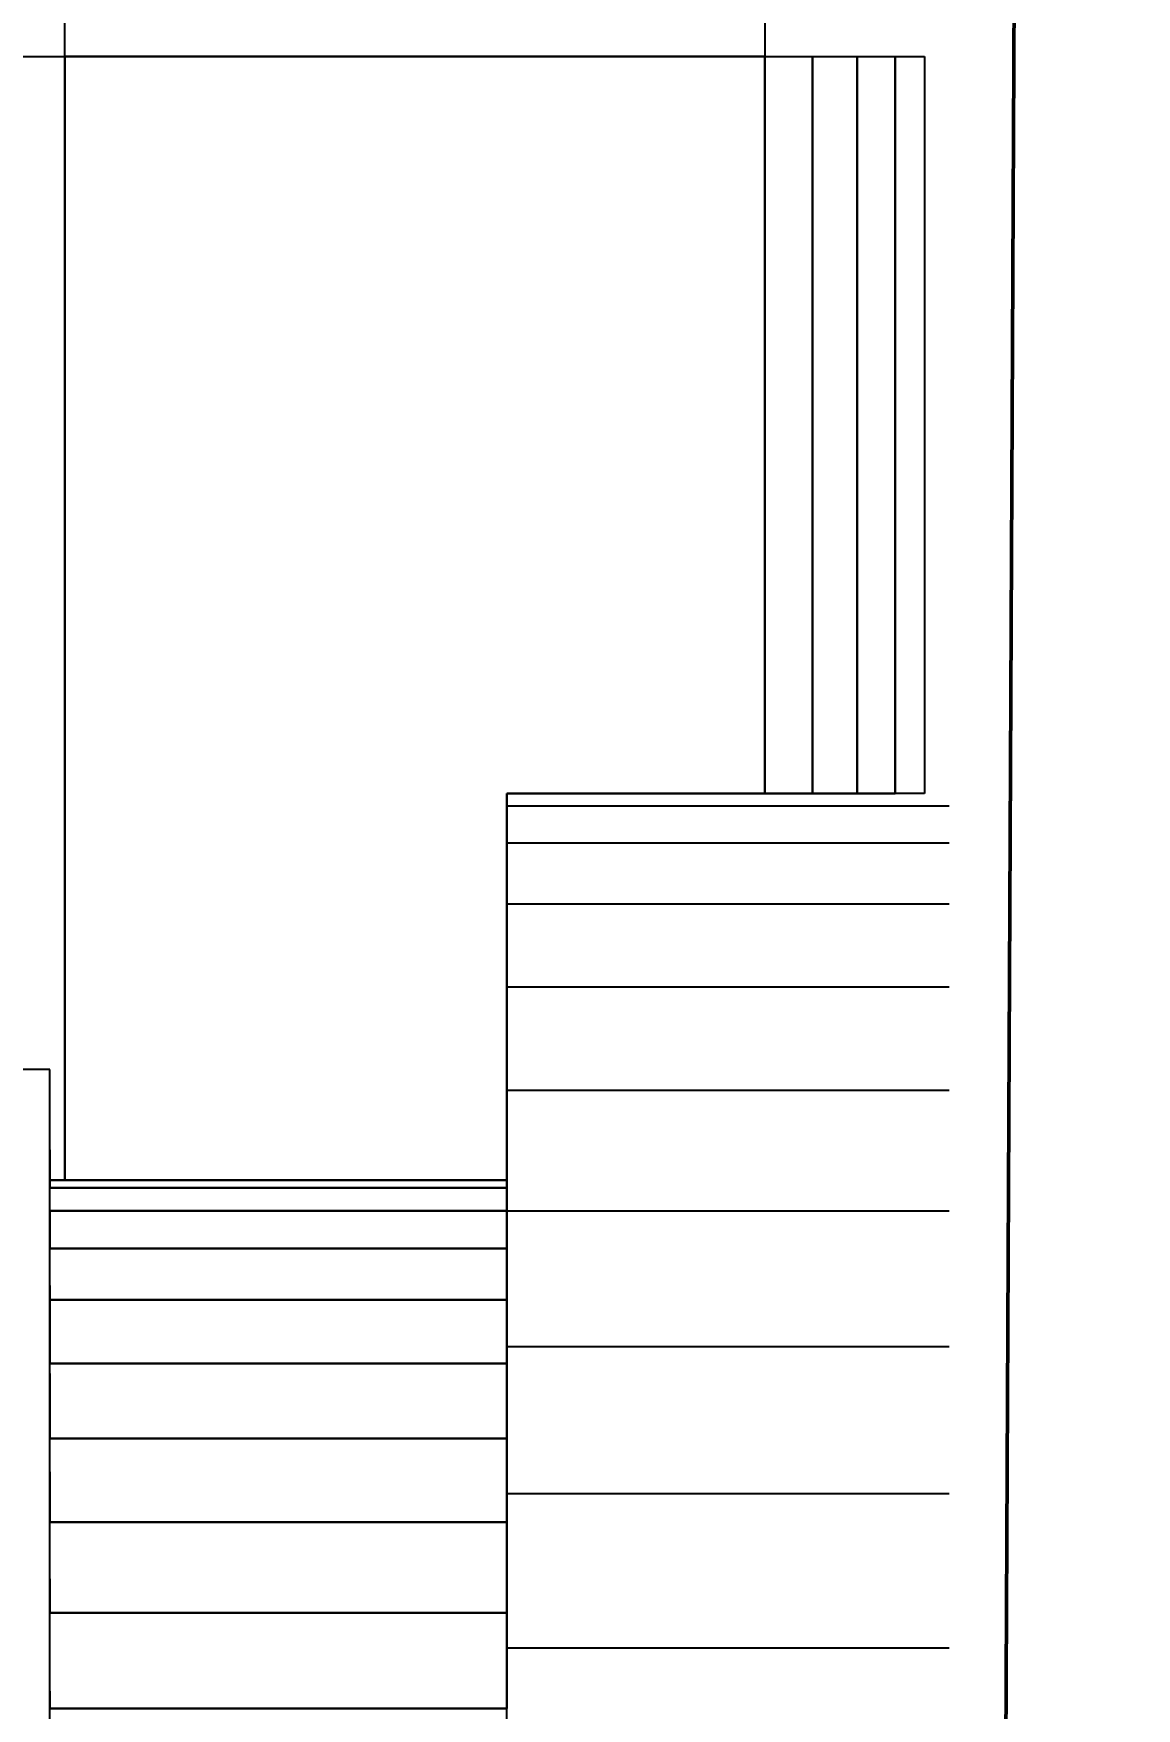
# Model space of a CAD drawing. Header units: millimetres. Extents: x 103208 to 171806, y -164 to 10038.
# Drawn here: x 114755.03 to 114758.87, y 7071.04 to 7076.86 of the extents above; entities that cross this region are included whole.
import ezdxf

# ---------------------------------------------------------------- set-up
doc = ezdxf.new("R2010")
doc.units = ezdxf.units.MM
doc.layers.add('Parede Baixa', color=5, linetype='Continuous', lineweight=50)
doc.layers.add('Piso', color=55, linetype='Continuous')
doc.styles.add('Valéria', font='romantic.ttf', dxfattribs={"height": 10})
doc.dimstyles.new('Cota - 50', dxfattribs={"dimtxt": 10, "dimasz": 5, "dimexe": 10, "dimexo": 20, "dimgap": 5, "dimtad": 1, "dimtxsty": 'Valéria', "dimblk": 'DOT', "dimcen": 0, "dimclrd": 12, "dimclre": 12, "dimclrt": 2, "dimazin": 2, "dimtfac": 1, "dimtix": 1, "dimtmove": 0, "dimatfit": 3, "dimldrblk": 'DOT', "dimfxl": 1, "dimarcsym": 0})

# ---------------------------------------------------------------- blocks, each defined once
blk = doc.blocks.new('_Dot')
at = {"color": 0, "linetype": 'ByBlock', "lineweight": -2}
blk.add_line((-0.5, 0), (-1, 0), dxfattribs=at)
at = {"color": 0, "linetype": 'ByBlock', "const_width": 0.5}
blk.add_lwpolyline([(-0.25, 0, 1), (0.25, 0, 1)], format="xyb", close=True, dxfattribs=at)
blk = doc.blocks.new('*D739')
at = {"color": 12, "lineweight": -2, "transparency": 16777216}
for p, q in [((114738.8652, 7166.1057), (114729.7146, 7166.1057)), ((114739.7146, 7161.1057), (114739.7146, 6955.1839)), ((114737.8361, 6950.1839), (114729.7146, 6950.1839))]:
    blk.add_line(p, q, dxfattribs=at)
at = {"layer": 'Defpoints', "color": 0, "transparency": 16777216}
for p in [(114758.8652, 7166.1057, -114808.7603), (114739.7146, 6950.1839), (114757.8361, 6950.1839, 9825)]:
    blk.add_point(p, dxfattribs=at)
at = {"color": 12, "lineweight": -2, "transparency": 16777216, "xscale": 5, "yscale": 5, "zscale": 5}
for p, rotation in [((114739.7146, 7166.1057), 90), ((114739.7146, 6950.1839), 270)]:
    blk.add_blockref('_Dot', p, dxfattribs=dict(at, rotation=rotation))
at = {"color": 2, "transparency": 16777216, "insert": (114729.5667, 7058.1448), "char_height": 10, "attachment_point": 5, "rotation": 90, "style": 'Valéria'}
blk.add_mtext('216', dxfattribs=at)

msp = doc.modelspace()

# ---------------------------------------------------------------- hatches: boundary and pattern name
at = {"layer": 'Piso'}
h = msp.add_hatch(dxfattribs=at)
h.set_pattern_fill('ANSI37', color=256, scale=13.33333, angle=-45)
h.paths.add_polyline_path([(114680.01833, 7072.53175), (114680.1096, 7075.19891), (114680.29204, 7077.86139), (114680.70502, 7080.43647), (114681.49077, 7082.92327), (114682.63232, 7085.26814), (114683.32317, 7086.27779), (114608.48304, 7086.27779), (114608.2648, 7040.4907), (114758.26309, 7039.77573), (114758.26503, 7040.18322), (114753.19143, 7040.18322), (114753.19143, 7040.21474), (114753.19143, 7042.3697), (114752.81926, 7042.62279), (114752.5163, 7042.98917), (114752.46588, 7043.08973), (114752.38423, 7043.21812), (114752.20787, 7043.7113), (114752.11718, 7044.34001), (114752.14133, 7044.34119), (114752.14133, 7060.80629), (114752.20787, 7061.26758), (114752.38423, 7061.76076), (114752.65623, 7062.18846), (114752.87879, 7062.38213), (114752.97961, 7062.49607), (114753.45548, 7062.71883), (114753.74063, 7062.74204), (114753.91247, 7062.76099), (114754.14637, 7062.486), (114754.19317, 7062.01685), (114753.9361, 7061.68095), (114753.81291, 7061.72366), (114753.76283, 7061.71914), (114753.71673, 7061.71061), (114753.61623, 7061.66357), (114753.51772, 7061.5952), (114753.49924, 7061.575), (114753.41427, 7061.47225), (114753.33976, 7061.35509), (114753.28976, 7061.25804), (114753.227, 7061.08575), (114753.18787, 7060.91459), (114753.17334, 7060.79215), (114753.16506, 7060.61801), (114753.16506, 7045.30322), (114758.28944, 7045.30322), (114758.3939, 7067.21856), (114758.12918, 7067.21856), (114758.12918, 7064.26797), (114758.07833, 7064.22895), (114757.91833, 7064.02043), (114757.57492, 7063.97522), (114754.93467, 7063.97522), (114754.54813, 7064.27182), (114754.50292, 7064.61522), (114754.50292, 7065.80868), (114752.29503, 7065.80868), (114751.94689, 7065.80868), (114751.94689, 7068.13522), (114749.38292, 7068.13522), (114749.38292, 7047.29221), (114698.25093, 7047.29221), (114697.88209, 7047.31868), (114695.59419, 7047.45155), (114692.99112, 7048.00622), (114690.5002, 7048.94376), (114688.1774, 7050.2431), (114686.07493, 7051.87505), (114684.24001, 7053.80294), (114682.71389, 7055.98345), (114681.53085, 7058.36758), (114680.71747, 7060.90176), (114680.29204, 7063.52905), (114680.1096, 7066.19153), (114680.01833, 7068.85869), (114680.00692, 7070.19305)])
h.paths.add_polyline_path([(114695.1164, 7093.8674), (114697.71414, 7094.09823), (114749.38292, 7094.09823), (114749.38292, 7086.27779), (114758.48474, 7086.27779), (114758.54149, 7098.18278), (114708.54141, 7098.28527), (114708.86517, 7166.20822), (114705.47579, 7166.21517), (114705.47096, 7163.86231), (114699.87046, 7163.86231, -0.4037223), (114620.92151, 7087.7019), (114617.92151, 7087.7019), (114617.92151, 7091.7019), (114614.42151, 7091.7019), (114614.42151, 7090.2019, -0.3992018), (114613.50158, 7089.2019), (114611.42151, 7089.2019), (114610.42151, 7090.2019), (114610.27507, 7090.34835), (114609.92151, 7091.2019, -0.4142136), (114609.42151, 7091.7019), (114609.42151, 7094.2019, -0.4142136), (114609.92151, 7094.7019), (114610.27507, 7095.55546), (114611.42151, 7096.7019), (114613.42151, 7096.7019, -0.4142136), (114614.42151, 7095.7019), (114614.42151, 7094.2019), (114617.92151, 7094.2019), (114617.92151, 7164.69205), (114608.8568, 7164.69205), (114608.48304, 7086.27779), (114683.32317, 7086.27779), (114684.10506, 7087.42049), (114685.8772, 7089.33389), (114687.91051, 7090.96705), (114690.16113, 7092.28474), (114692.58049, 7093.25852)])
h.paths.add_polyline_path([(114699.87046, 7163.86231), (114700.00431, 7163.86231), (114700.00431, 7169.69205), (114618.92149, 7169.69205), (114617.92149, 7169.69205), (114617.92149, 7166.69205), (114620.92151, 7166.69205), (114620.92151, 7094.2019), (114624.42151, 7094.2019), (114624.42151, 7095.7019, -0.4142136), (114625.42151, 7096.7019), (114627.42151, 7096.7019), (114628.56796, 7095.55546), (114628.92151, 7094.7019, -0.4142136), (114629.42151, 7094.2019), (114629.42151, 7091.7019, -0.4142136), (114628.92151, 7091.2019), (114628.92151, 7094.7019), (114628.56796, 7095.55546), (114628.42151, 7095.7019), (114628.42151, 7090.2019), (114627.42151, 7089.2019), (114625.37739, 7089.2019, -0.4010609), (114624.42151, 7090.03391), (114624.42151, 7091.7019), (114620.92151, 7091.7019), (114620.92151, 7087.7019, 0.4037223)])
h.paths.add_polyline_path([(114620.91144, 7108.69263), (114700.8641, 7108.69263), (114700.8641, 7151.79388), (114620.91144, 7151.79388)], flags=25)

# ---------------------------------------------------------------- linework, layer by layer
at = {"layer": 'Parede Baixa'}
msp.add_line((114757.83605, 6950.18391, -114808.76029), (114758.86524, 7166.10573, -114808.76029), dxfattribs=at)
at = {"layer": 'Piso'}
for p, q in [((114756.67892, 7074.21522, -114808.76029), (114756.67892, 7074.17188, -114808.76029)), ((114757.57492, 7074.21522, -114808.76029), (114756.67892, 7074.21522, -114808.76029)), ((114757.74057, 7074.21522, -114808.76029), (114757.57492, 7074.21522, -114808.76029)), ((114757.89492, 7074.21522, -114808.76029), (114757.74057, 7074.21522, -114808.76029)), ((114758.02747, 7074.21522, -114808.76029), (114757.89492, 7074.21522, -114808.76029)), ((114756.67892, 7074.17188, -114808.76029), (114756.67892, 7074.04294, -114808.76029)), ((114756.67892, 7074.04294, -114808.76029), (114756.67892, 7073.83156, -114808.76029)), ((114756.67892, 7073.83156, -114808.76029), (114756.67892, 7073.54296, -114808.76029)), ((114756.67892, 7073.54296, -114808.76029), (114756.67892, 7073.18424, -114808.76029)), ((114755.09172, 7073.25522, -114808.76029), (114754.97728, 7073.25522, -114808.76029)), ((114755.09172, 7073.2237, -114808.76029), (114755.09172, 7073.25522, -114808.76029)), ((114755.09172, 7073.12993, -114808.76029), (114755.09172, 7073.2237, -114808.76029)), ((114756.67892, 7073.18424, -114808.76029), (114756.67892, 7072.87122, -114808.76029)), ((114755.09172, 7072.9762, -114808.76029), (114755.09172, 7073.12993, -114808.76029)), ((114755.09172, 7072.87122, -114808.76029), (114755.09172, 7072.9762, -114808.76029)), ((114755.14292, 7072.87122, -114808.76029), (114755.09172, 7072.87122, -114808.76029)), ((114755.09172, 7072.84443, -114808.76029), (114755.09172, 7072.87122, -114808.76029)), ((114756.67892, 7072.87122, -114808.76029), (114755.14292, 7072.87122, -114808.76029)), ((114756.67892, 7072.87122, -114808.76029), (114756.67892, 7072.84443, -114808.76029)), ((114755.09172, 7072.76472, -114808.76029), (114755.09172, 7072.84443, -114808.76029)), ((114756.67892, 7072.84443, -114808.76029), (114756.67892, 7072.76472, -114808.76029)), ((114755.09172, 7072.63405, -114808.76029), (114755.09172, 7072.76472, -114808.76029)), ((114756.67892, 7072.76472, -114808.76029), (114756.67892, 7072.63405, -114808.76029)), ((114755.09172, 7072.50541, -114808.76029), (114755.09172, 7072.63405, -114808.76029)), ((114756.67892, 7072.63405, -114808.76029), (114756.67892, 7072.45564, -114808.76029)), ((114755.09172, 7072.45564, -114808.76029), (114755.09172, 7072.50541, -114808.76029)), ((114755.09172, 7072.23389, -114808.76029), (114755.09172, 7072.45564, -114808.76029)), ((114756.67892, 7072.45564, -114808.76029), (114756.67892, 7072.29327, -114808.76029)), ((114756.67892, 7072.29327, -114808.76029), (114756.67892, 7072.23389, -114808.76029)), ((114755.09172, 7072.19995, -114808.76029), (114755.09172, 7072.23389, -114808.76029)), ((114756.67892, 7072.23389, -114808.76029), (114756.67892, 7071.97424, -114808.76029)), ((114755.09172, 7071.97424, -114808.76029), (114755.09172, 7072.19995, -114808.76029)), ((114755.09172, 7071.85744, -114808.76029), (114755.09172, 7071.97424, -114808.76029)), ((114756.67892, 7071.97424, -114808.76029), (114756.67892, 7071.78296, -114808.76029)), ((114755.09172, 7071.6831, -114808.76029), (114755.09172, 7071.85744, -114808.76029)), ((114756.67892, 7071.78296, -114808.76029), (114756.67892, 7071.6831, -114808.76029)), ((114755.09172, 7071.4863, -114808.76029), (114755.09172, 7071.6831, -114808.76029)), ((114756.67892, 7071.6831, -114808.76029), (114756.67892, 7071.36764, -114808.76029)), ((114755.09172, 7071.36764, -114808.76029), (114755.09172, 7071.4863, -114808.76029)), ((114755.09172, 7071.09569, -114808.76029), (114755.09172, 7071.36764, -114808.76029)), ((114756.67892, 7071.36764, -114808.76029), (114756.67892, 7071.24587, -114808.76029)), ((114756.67892, 7071.24587, -114808.76029), (114756.67892, 7071.03562, -114808.76029)), ((114755.09172, 7071.03562, -114808.76029), (114755.09172, 7071.09569, -114808.76029)), ((114755.09172, 7070.69522, -114808.76029), (114755.09172, 7071.03562, -114808.76029))]:
    msp.add_line(p, q, dxfattribs=at)
for points, invisible_edges in [([(114757.57492, 7076.77522, -114808.76029), (114755.14292, 7076.94087, -114808.76029), (114757.57492, 7076.94087, -114808.76029)], 1), ([(114755.14292, 7076.94087, -114808.76029), (114757.57492, 7076.77522, -114808.76029), (114755.14292, 7076.77522, -114808.76029)], 1), ([(114755.14292, 7076.77522, -114808.76029), (114755.09172, 7073.25522, -114808.76029), (114754.97728, 7076.77522, -114808.76029)], 3), ([(114754.97728, 7076.77522, -114808.76029), (114755.09172, 7073.25522, -114808.76029), (114754.97728, 7073.25522, -114808.76029)], 1), ([(114755.09172, 7072.87122, -114808.76029), (114755.14292, 7076.77522, -114808.76029), (114755.14292, 7072.87122, -114808.76029)], 1), ([(114757.57492, 7076.77522, -114808.76029), (114756.67892, 7074.21522, -114808.76029), (114755.14292, 7076.77522, -114808.76029)], 3), ([(114755.14292, 7076.77522, -114808.76029), (114756.67892, 7074.21522, -114808.76029), (114755.14292, 7072.87122, -114808.76029)], 3), ([(114756.67892, 7074.21522, -114808.76029), (114757.57492, 7076.77522, -114808.76029), (114757.57492, 7074.21522, -114808.76029)], 1), ([(114757.57492, 7074.21522, -114808.76029), (114757.74057, 7076.77522, -114808.76029), (114757.74057, 7074.21522, -114808.76029)], 1), ([(114757.74057, 7076.77522, -114808.76029), (114757.57492, 7074.21522, -114808.76029), (114757.57492, 7076.77522, -114808.76029)], 1), ([(114757.74057, 7074.21522, -114808.76029), (114757.89492, 7076.77522, -114808.76029), (114757.89492, 7074.21522, -114808.76029)], 1), ([(114757.89492, 7076.77522, -114808.76029), (114757.74057, 7074.21522, -114808.76029), (114757.74057, 7076.77522, -114808.76029)], 1), ([(114757.89492, 7074.21522, -114808.76029), (114758.02747, 7076.77522, -114808.76029), (114758.02747, 7074.21522, -114808.76029)], 1), ([(114758.02747, 7076.77522, -114808.76029), (114757.89492, 7074.21522, -114808.76029), (114757.89492, 7076.77522, -114808.76029)], 1), ([(114758.02747, 7074.21522, -114808.76029), (114758.12918, 7076.77522, -114808.76029), (114758.12918, 7074.21522, -114808.76029)], 1), ([(114758.12918, 7076.77522, -114808.76029), (114758.02747, 7074.21522, -114808.76029), (114758.02747, 7076.77522, -114808.76029)], 1), ([(114756.67892, 7074.17188, -114808.76029), (114755.14292, 7072.87122, -114808.76029), (114756.67892, 7074.21522, -114808.76029)], 3), ([(114758.02747, 7074.21522, -114808.76029), (114756.67892, 7074.17188, -114808.76029), (114757.89492, 7074.21522, -114808.76029)], 3), ([(114757.89492, 7074.21522, -114808.76029), (114756.67892, 7074.17188, -114808.76029), (114757.74057, 7074.21522, -114808.76029)], 3), ([(114757.74057, 7074.21522, -114808.76029), (114756.67892, 7074.17188, -114808.76029), (114757.57492, 7074.21522, -114808.76029)], 3), ([(114757.57492, 7074.21522, -114808.76029), (114756.67892, 7074.17188, -114808.76029), (114756.67892, 7074.21522, -114808.76029)], 1), ([(114756.67892, 7074.04294, -114808.76029), (114755.14292, 7072.87122, -114808.76029), (114756.67892, 7074.17188, -114808.76029)], 3), ([(114758.21492, 7074.17188, -114808.76029), (114756.67892, 7074.04294, -114808.76029), (114756.67892, 7074.17188, -114808.76029)], 1), ([(114756.67892, 7073.83156, -114808.76029), (114755.14292, 7072.87122, -114808.76029), (114756.67892, 7074.04294, -114808.76029)], 3), ([(114758.21492, 7074.04294, -114808.76029), (114756.67892, 7073.83156, -114808.76029), (114756.67892, 7074.04294, -114808.76029)], 1), ([(114756.67892, 7073.54296, -114808.76029), (114755.14292, 7072.87122, -114808.76029), (114756.67892, 7073.83156, -114808.76029)], 3), ([(114758.21492, 7073.83156, -114808.76029), (114756.67892, 7073.54296, -114808.76029), (114756.67892, 7073.83156, -114808.76029)], 1), ([(114756.67892, 7073.18424, -114808.76029), (114755.14292, 7072.87122, -114808.76029), (114756.67892, 7073.54296, -114808.76029)], 3), ([(114758.21492, 7073.54296, -114808.76029), (114756.67892, 7073.18424, -114808.76029), (114756.67892, 7073.54296, -114808.76029)], 1), ([(114755.09172, 7073.25522, -114808.76029), (114755.09172, 7072.87122, -114808.76029), (114755.09172, 7072.9762, -114808.76029)], 13), ([(114755.09172, 7073.25522, -114808.76029), (114755.09172, 7072.9762, -114808.76029), (114755.09172, 7073.12993, -114808.76029)], 13), ([(114755.09172, 7073.25522, -114808.76029), (114755.09172, 7073.12993, -114808.76029), (114755.09172, 7073.2237, -114808.76029)], 1), ([(114755.14292, 7072.87122, -114808.76029), (114756.67892, 7073.18424, -114808.76029), (114756.67892, 7072.87122, -114808.76029)], 1), ([(114758.21492, 7073.18424, -114808.76029), (114756.67892, 7072.76472, -114808.76029), (114756.67892, 7073.18424, -114808.76029)], 3), ([(114756.67892, 7073.18424, -114808.76029), (114756.67892, 7072.76472, -114808.76029), (114756.67892, 7072.84443, -114808.76029)], 13), ([(114756.67892, 7073.18424, -114808.76029), (114756.67892, 7072.84443, -114808.76029), (114756.67892, 7072.87122, -114808.76029)], 1), ([(114755.09172, 7072.87122, -114808.76029), (114748.56372, 7072.7663, -114808.76029), (114755.09172, 7072.9762, -114808.76029)], 3), ([(114755.09172, 7072.84443, -114808.76029), (114748.56372, 7072.7663, -114808.76029), (114755.09172, 7072.87122, -114808.76029)], 3), ([(114755.09172, 7072.84443, -114808.76029), (114756.67892, 7072.87122, -114808.76029), (114756.67892, 7072.84443, -114808.76029)], 1), ([(114756.67892, 7072.87122, -114808.76029), (114755.09172, 7072.84443, -114808.76029), (114755.14292, 7072.87122, -114808.76029)], 3), ([(114755.14292, 7072.87122, -114808.76029), (114755.09172, 7072.84443, -114808.76029), (114755.09172, 7072.87122, -114808.76029)], 1), ([(114755.09172, 7072.76472, -114808.76029), (114756.67892, 7072.84443, -114808.76029), (114756.67892, 7072.76472, -114808.76029)], 1), ([(114756.67892, 7072.84443, -114808.76029), (114755.09172, 7072.76472, -114808.76029), (114755.09172, 7072.84443, -114808.76029)], 1), ([(114755.09172, 7072.63405, -114808.76029), (114748.56372, 7072.50541, -114808.76029), (114755.09172, 7072.76472, -114808.76029)], 3), ([(114755.09172, 7072.63405, -114808.76029), (114756.67892, 7072.76472, -114808.76029), (114756.67892, 7072.63405, -114808.76029)], 1), ([(114756.67892, 7072.76472, -114808.76029), (114755.09172, 7072.63405, -114808.76029), (114755.09172, 7072.76472, -114808.76029)], 1), ([(114758.21492, 7072.76423, -114808.76029), (114756.67892, 7072.29327, -114808.76029), (114756.67892, 7072.76472, -114808.76029)], 3), ([(114756.67892, 7072.76472, -114808.76029), (114756.67892, 7072.29327, -114808.76029), (114756.67892, 7072.45564, -114808.76029)], 13), ([(114756.67892, 7072.76472, -114808.76029), (114756.67892, 7072.45564, -114808.76029), (114756.67892, 7072.63405, -114808.76029)], 1), ([(114755.09172, 7072.45564, -114808.76029), (114756.67892, 7072.63405, -114808.76029), (114756.67892, 7072.45564, -114808.76029)], 1), ([(114756.67892, 7072.63405, -114808.76029), (114755.09172, 7072.45564, -114808.76029), (114755.09172, 7072.63405, -114808.76029)], 3), ([(114755.09172, 7072.63405, -114808.76029), (114755.09172, 7072.45564, -114808.76029), (114755.09172, 7072.50541, -114808.76029)], 1), ([(114755.09172, 7072.45564, -114808.76029), (114748.56372, 7072.19995, -114808.76029), (114755.09172, 7072.50541, -114808.76029)], 3), ([(114755.09172, 7072.23389, -114808.76029), (114748.56372, 7072.19995, -114808.76029), (114755.09172, 7072.45564, -114808.76029)], 3), ([(114756.67892, 7072.29327, -114808.76029), (114755.09172, 7072.23389, -114808.76029), (114756.67892, 7072.45564, -114808.76029)], 3), ([(114756.67892, 7072.45564, -114808.76029), (114755.09172, 7072.23389, -114808.76029), (114755.09172, 7072.45564, -114808.76029)], 1), ([(114755.09172, 7072.23389, -114808.76029), (114756.67892, 7072.29327, -114808.76029), (114756.67892, 7072.23389, -114808.76029)], 1), ([(114758.21492, 7072.29327, -114808.76029), (114756.67892, 7071.78296, -114808.76029), (114756.67892, 7072.29327, -114808.76029)], 3), ([(114756.67892, 7072.29327, -114808.76029), (114756.67892, 7071.78296, -114808.76029), (114756.67892, 7071.97424, -114808.76029)], 13), ([(114756.67892, 7072.29327, -114808.76029), (114756.67892, 7071.97424, -114808.76029), (114756.67892, 7072.23389, -114808.76029)], 1), ([(114755.09172, 7071.97424, -114808.76029), (114756.67892, 7072.23389, -114808.76029), (114756.67892, 7071.97424, -114808.76029)], 1), ([(114756.67892, 7072.23389, -114808.76029), (114755.09172, 7071.97424, -114808.76029), (114755.09172, 7072.23389, -114808.76029)], 3), ([(114755.09172, 7072.23389, -114808.76029), (114755.09172, 7071.97424, -114808.76029), (114755.09172, 7072.19995, -114808.76029)], 1), ([(114755.09172, 7071.97424, -114808.76029), (114748.56372, 7071.85744, -114808.76029), (114755.09172, 7072.19995, -114808.76029)], 3), ([(114756.67892, 7071.78296, -114808.76029), (114755.09172, 7071.6831, -114808.76029), (114756.67892, 7071.97424, -114808.76029)], 3), ([(114756.67892, 7071.97424, -114808.76029), (114755.09172, 7071.6831, -114808.76029), (114755.09172, 7071.97424, -114808.76029)], 3), ([(114755.09172, 7071.97424, -114808.76029), (114755.09172, 7071.6831, -114808.76029), (114755.09172, 7071.85744, -114808.76029)], 1), ([(114755.09172, 7071.6831, -114808.76029), (114748.56372, 7071.4863, -114808.76029), (114755.09172, 7071.85744, -114808.76029)], 3), ([(114755.09172, 7071.6831, -114808.76029), (114756.67892, 7071.78296, -114808.76029), (114756.67892, 7071.6831, -114808.76029)], 1), ([(114758.21492, 7071.78296, -114808.76029), (114756.67892, 7071.24587, -114808.76029), (114756.67892, 7071.78296, -114808.76029)], 3), ([(114756.67892, 7071.78296, -114808.76029), (114756.67892, 7071.24587, -114808.76029), (114756.67892, 7071.36764, -114808.76029)], 13), ([(114756.67892, 7071.78296, -114808.76029), (114756.67892, 7071.36764, -114808.76029), (114756.67892, 7071.6831, -114808.76029)], 1), ([(114755.09172, 7071.36764, -114808.76029), (114756.67892, 7071.6831, -114808.76029), (114756.67892, 7071.36764, -114808.76029)], 1), ([(114756.67892, 7071.6831, -114808.76029), (114755.09172, 7071.36764, -114808.76029), (114755.09172, 7071.6831, -114808.76029)], 3), ([(114755.09172, 7071.6831, -114808.76029), (114755.09172, 7071.36764, -114808.76029), (114755.09172, 7071.4863, -114808.76029)], 1), ([(114755.09172, 7071.36764, -114808.76029), (114748.56372, 7071.09569, -114808.76029), (114755.09172, 7071.4863, -114808.76029)], 3), ([(114756.67892, 7071.24587, -114808.76029), (114755.09172, 7071.03562, -114808.76029), (114756.67892, 7071.36764, -114808.76029)], 3), ([(114756.67892, 7071.36764, -114808.76029), (114755.09172, 7071.03562, -114808.76029), (114755.09172, 7071.36764, -114808.76029)], 3), ([(114755.09172, 7071.36764, -114808.76029), (114755.09172, 7071.03562, -114808.76029), (114755.09172, 7071.09569, -114808.76029)], 1), ([(114755.09172, 7071.03562, -114808.76029), (114756.67892, 7071.24587, -114808.76029), (114756.67892, 7071.03562, -114808.76029)], 1), ([(114758.21492, 7071.24587, -114808.76029), (114756.67892, 7070.69522, -114808.76029), (114756.67892, 7071.24587, -114808.76029)], 3), ([(114756.67892, 7071.24587, -114808.76029), (114756.67892, 7070.69522, -114808.76029), (114756.67892, 7071.03562, -114808.76029)], 1), ([(114755.09172, 7071.03562, -114808.76029), (114748.56372, 7070.69522, -114808.76029), (114755.09172, 7071.09569, -114808.76029)], 3), ([(114756.67892, 7071.03562, -114808.76029), (114755.09172, 7070.69522, -114808.76029), (114755.09172, 7071.03562, -114808.76029)], 1)]:
    msp.add_3dface(points, dxfattribs=dict(at, invisible_edges=invisible_edges))

# ---------------------------------------------------------------- dimensions: what is measured, and where the dimension line sits
dim = msp.add_linear_dim(base=(114739.71465, 6950.18391), p1=(114758.86524, 7166.10573, -114808.76029), p2=(114757.83605, 6950.18391, 9825), angle=90, text='216', dimstyle='Cota - 50')
dim.commit()
dim.dimension.update_dxf_attribs({"geometry": '*D739', "text_midpoint": (114729.56672, 7058.14482)})

doc.saveas('drawing.dxf')
